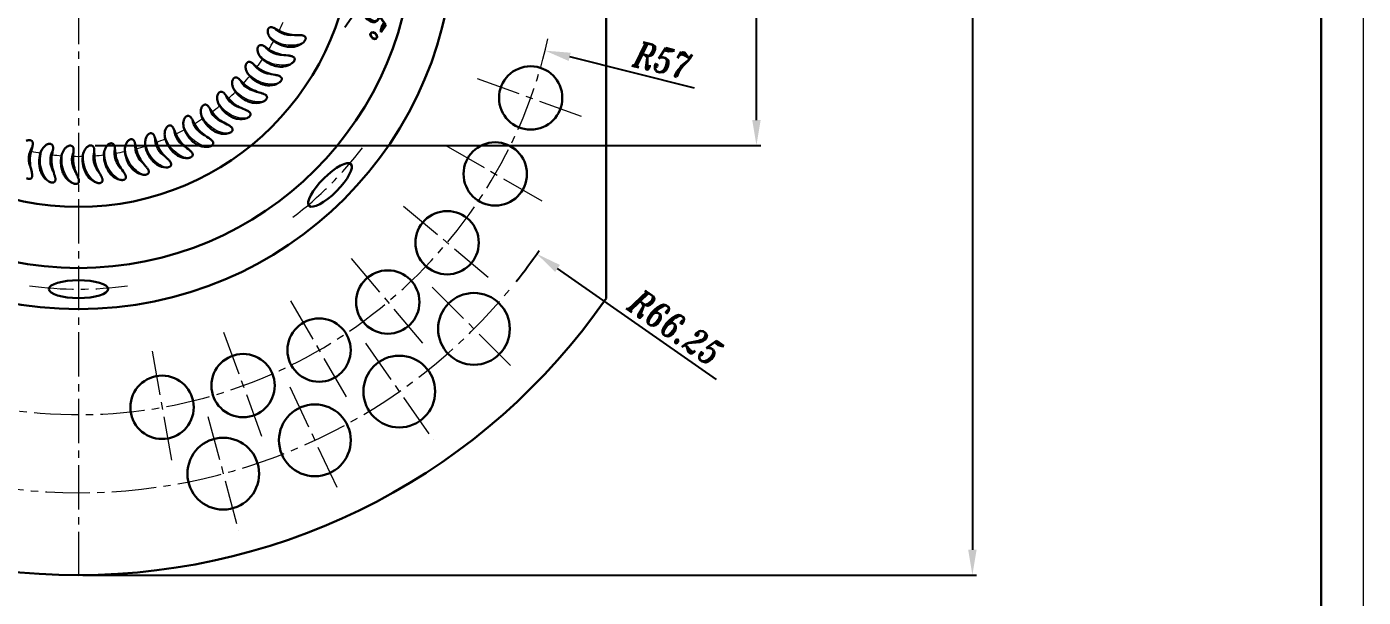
# Model space of a CAD drawing. Extents: x 89 to 633, y -13 to 440.
# Drawn here: x 227.7 to 386, y 123.6 to 191.1 of the extents above; entities that cross this region are included whole.
import ezdxf

# ---------------------------------------------------------------- set-up
doc = ezdxf.new("R2010")
doc.units = 0
doc.header["$LTSCALE"] = 7
doc.header["$MEASUREMENT"] = 0
doc.linetypes.add('CENTER2', pattern=[1.125, 0.75, -0.125, 0.125, -0.125])
doc.layers.get('0').update_dxf_attribs({"linetype": 'CONTINUOUS', "lineweight": 15})
for name, color, linetype, lineweight in [('1', 1, 'CENTER2', 15), ('3', 3, 'CONTINUOUS', 30), ('8', 252, 'CONTINUOUS', 15)]:
    doc.layers.add(name, color=color, linetype=linetype, lineweight=lineweight)
doc.styles.add('ITALICT', font='ITALICT.shx', dxfattribs={"width": 0.8, "height": 3})
doc.dimstyles.get("Standard").update_dxf_attribs({"dimtxt": 3, "dimasz": 3, "dimexe": 0.5, "dimexo": 0.5, "dimgap": 0.8, "dimtad": 1, "dimdsep": 46, "dimtxsty": 'ITALICT', "dimcen": 0.09, "dimazin": 2, "dimtfac": 1, "dimtmove": 0, "dimatfit": 3, "dimfxl": 1, "dimtolj": 1, "dimtzin": 0, "dimarcsym": 0})
doc.dimstyles.new('Standard$2', dxfattribs={"dimtxt": 3, "dimasz": 3, "dimexe": 0.5, "dimexo": 0.5, "dimgap": 0.8, "dimtad": 1, "dimdsep": 46, "dimtxsty": 'ITALICT', "dimcen": 0.09, "dimazin": 2, "dimtfac": 1, "dimtmove": 0, "dimatfit": 3, "dimfxl": 1, "dimtolj": 1, "dimtzin": 0, "dimarcsym": 0})

# ---------------------------------------------------------------- blocks, each defined once
blk = doc.blocks.new('*D10')
at = {"color": 0, "lineweight": -2, "transparency": 16777216}
for p, q in [((235.3, 227.34), (314.62, 227.34)), ((314.12, 180.08), (314.12, 224.34)), ((235.77, 177.08), (314.62, 177.08))]:
    blk.add_line(p, q, dxfattribs=at)
at = {"color": 0, "transparency": 16777216}
for points in [[(314.62, 224.34), (313.62, 224.34), (314.12, 227.34)], [(313.62, 180.08), (314.62, 180.08), (314.12, 177.08)]]:
    blk.add_solid(points, dxfattribs=at)
at = {"color": 0, "transparency": 16777216, "insert": (311.82, 203.45), "char_height": 3, "attachment_point": 5, "rotation": 90, "style": 'ITALICT'}
blk.add_mtext('\\A1;50.3', dxfattribs=at)
blk = doc.blocks.new('*D45')
at = {"color": 0, "lineweight": -2, "transparency": 16777216}
for p, q in [((234.31, 278.2), (340.2, 278.2)), ((339.7, 275.2), (339.7, 129.2)), ((234.31, 126.2), (340.2, 126.2))]:
    blk.add_line(p, q, dxfattribs=at)
at = {"color": 0, "transparency": 16777216}
for points in [[(339.2, 275.2), (340.2, 275.2), (339.7, 278.2)], [(339.2, 129.2), (340.2, 129.2), (339.7, 126.2)]]:
    blk.add_solid(points, dxfattribs=at)
at = {"color": 0, "transparency": 16777216, "insert": (337.4, 202.2), "char_height": 3, "attachment_point": 5, "rotation": 90, "style": 'ITALICT'}
blk.add_mtext('\\A1;152', dxfattribs=at)
blk = doc.blocks.new('*D48')
at = {"color": 0, "lineweight": -2, "transparency": 16777216}
blk.add_line((306.79, 183.85), (292, 187.57), dxfattribs=at)
at = {"color": 0, "transparency": 16777216}
blk.add_solid([(292.12, 188.05), (291.87, 187.08), (289.09, 188.3)], dxfattribs=at)
at = {"color": 0, "transparency": 16777216, "insert": (303.03, 187.17), "char_height": 3, "attachment_point": 5, "rotation": 345.8882, "style": 'ITALICT'}
blk.add_mtext('\\A1;R57', dxfattribs=at)
blk = doc.blocks.new('*D49')
at = {"color": 0, "lineweight": -2, "transparency": 16777216}
blk.add_line((309.38, 149.35), (290.56, 162.51), dxfattribs=at)
blk.add_arc((233.81, 202.2), 66.25, 321.4891, 325.4645, dxfattribs=at)
at = {"color": 0, "transparency": 16777216}
blk.add_solid([(290.84, 162.92), (290.27, 162.1), (288.1, 164.23)], dxfattribs=at)
at = {"color": 0, "transparency": 16777216, "insert": (304.56, 155.52), "char_height": 3, "attachment_point": 5, "rotation": 325.032, "style": 'ITALICT'}
blk.add_mtext('\\A1;R66.25', dxfattribs=at)
blk = doc.blocks.new('*D91')
at = {"color": 0, "lineweight": -2, "transparency": 16777216}
for p, q in [((261.71, 202.33), (271.17, 204.86)), ((269.23, 196.55), (265.34, 191.04))]:
    blk.add_line(p, q, dxfattribs=at)
for start, end in [(32.6053, 50.2106), (0, 15), (324.7894, 342.3947)]:
    blk.add_arc((261.22, 202.2), 9.8, start, end, dxfattribs=at)
at = {"color": 0, "transparency": 16777216}
for points in [[(269.02, 207.28), (269.93, 207.68), (270.69, 204.73)], [(271.06, 199.16), (270.07, 199.31), (271.02, 202.2)]]:
    blk.add_solid(points, dxfattribs=at)
at = {"color": 0, "transparency": 16777216, "insert": (269.16, 192.46), "char_height": 3, "attachment_point": 5, "rotation": 234.7894, "style": 'ITALICT'}
blk.add_mtext('\\A1;15%%d', dxfattribs=at)

msp = doc.modelspace()

# ---------------------------------------------------------------- linework, layer by layer
msp.add_line((386.007, 440.033), (386.007, 20.033))
at = {"layer": '1'}
for p, q in [((233.807, 202.197), (233.807, 126.197)), ((281.027, 185.011), (293.713, 180.394)), ((277.325, 177.072), (289.017, 170.322)), ((272.301, 169.897), (282.643, 161.22)), ((266.108, 163.704), (274.785, 153.362)), ((275.704, 160.301), (285.603, 150.402)), ((258.932, 158.68), (265.682, 146.988)), ((250.994, 154.978), (255.611, 142.292)), ((267.792, 153.663), (275.822, 142.194)), ((242.533, 152.711), (244.878, 139.416)), ((258.848, 148.499), (264.636, 136.086)), ((249.142, 144.966), (252.766, 131.443))]:
    msp.add_line(p, q, dxfattribs=at)
for radius, start, end in [(57, 193.46273, 347.32974), (42.14, 307.06668, 322.93332), (66.25, 218.94329, 321.05671), (42.14, 262.06668, 277.93332)]:
    msp.add_arc((233.807, 202.197), radius, start, end, dxfattribs=at)
at = {"layer": '3'}
for p, q in [((381.007, 435.033), (381.007, 25.033)), ((296.307, 245.438), (296.307, 158.957))]:
    msp.add_line(p, q, dxfattribs=at)
for centre, radius in [((233.807, 202.197), 44.5), ((233.807, 202.197), 39.641), ((233.807, 202.197), 32.4), ((287.37, 182.702), 3.75), ((283.171, 173.697), 3.75), ((277.472, 165.558), 3.75), ((270.446, 158.533), 3.75), ((280.653, 155.351), 4.25), ((262.307, 152.834), 3.75), ((253.303, 148.635), 3.75), ((271.807, 147.928), 4.25), ((243.705, 146.063), 3.75), ((261.806, 142.154), 4.25), ((250.954, 138.205), 4.25)]:
    msp.add_circle(centre, radius, dxfattribs=at)
msp.add_arc((233.807, 202.197), 76, 214.67741, 325.32259, dxfattribs=at)
for centre, major_axis in [((263.605, 172.4), (-2.475, -2.475)), ((233.807, 160.058), (-3.5, 0))]:
    msp.add_ellipse(centre, major_axis=major_axis, ratio=0.3040045, dxfattribs=at)
at = {"layer": '8', "lineweight": 30, "ltscale": 0.015024}
for p, q in [((257.562, 190.65), (257.038, 190.944)), ((256.357, 188.444), (255.863, 188.787)), ((254.948, 186.363), (254.488, 186.751)), ((251.569, 182.648), (251.191, 183.116)), ((245.342, 178.436), (245.111, 178.991)), ((247.548, 179.64), (247.266, 180.171)), ((243.031, 177.447), (242.854, 178.022)), ((228.186, 176.39), (228.348, 176.968)), ((230.665, 175.972), (230.771, 176.564)), ((235.685, 175.851), (235.677, 176.452)), ((238.18, 176.149), (238.116, 176.747)), ((240.637, 176.683), (240.515, 177.271))]:
    msp.add_line(p, q, dxfattribs=at)
at = {"layer": '8', "lineweight": 30, "ltscale": 0.015025}
for p, q in [((253.347, 184.425), (252.927, 184.855)), ((249.63, 181.049), (249.299, 181.55)), ((233.172, 175.792), (233.221, 176.391))]:
    msp.add_line(p, q, dxfattribs=at)
at = {"layer": '8', "lineweight": 30}
for points in [[(257.038, 190.944), (256.963, 190.984), (256.885, 191.02), (256.845, 191.036), (256.805, 191.05), (256.766, 191.062), (256.727, 191.071), (256.678, 191.08), (256.632, 191.083), (256.59, 191.083), (256.551, 191.079), (256.508, 191.07), (256.47, 191.057), (256.436, 191.042), (256.4, 191.02), (256.369, 190.995), (256.341, 190.968), (256.323, 190.947), (256.306, 190.924), (256.278, 190.876), (256.264, 190.847), (256.252, 190.817), (256.242, 190.785), (256.233, 190.751), (256.221, 190.683), (256.216, 190.612), (256.218, 190.538), (256.226, 190.462), (256.241, 190.381), (256.263, 190.299), (256.294, 190.213), (256.332, 190.124), (256.38, 190.033), (256.438, 189.939)], [(260.44, 189.276), (260.491, 189.324), (260.539, 189.375), (260.584, 189.429), (260.624, 189.487), (260.659, 189.547), (260.675, 189.579), (260.688, 189.611), (260.705, 189.664), (260.715, 189.718), (260.717, 189.745), (260.717, 189.773), (260.715, 189.798), (260.712, 189.823), (260.701, 189.861), (260.686, 189.897), (260.667, 189.93), (260.644, 189.96), (260.617, 189.987), (260.595, 190.005), (260.572, 190.022), (260.523, 190.051), (260.47, 190.074), (260.414, 190.093), (260.357, 190.108), (260.308, 190.118), (260.259, 190.126), (260.19, 190.134), (260.121, 190.14), (260.039, 190.145), (259.958, 190.147), (259.849, 190.148), (259.631, 190.147)], [(255.863, 188.787), (255.792, 188.834), (255.718, 188.877), (255.68, 188.897), (255.642, 188.914), (255.603, 188.93), (255.565, 188.943), (255.518, 188.956), (255.472, 188.964), (255.43, 188.968), (255.391, 188.967), (255.348, 188.963), (255.309, 188.954), (255.273, 188.941), (255.236, 188.923), (255.202, 188.901), (255.172, 188.877), (255.152, 188.857), (255.133, 188.836), (255.1, 188.792), (255.084, 188.764), (255.069, 188.735), (255.055, 188.704), (255.043, 188.671), (255.025, 188.605), (255.013, 188.535), (255.008, 188.461), (255.009, 188.384), (255.016, 188.303), (255.031, 188.218), (255.053, 188.129), (255.083, 188.038), (255.122, 187.942), (255.17, 187.843)], [(259.484, 188.792), (259.358, 188.769), (259.23, 188.752), (259.101, 188.742), (258.971, 188.739), (258.841, 188.742), (258.711, 188.75), (258.633, 188.758), (258.555, 188.768), (258.4, 188.794), (258.246, 188.826), (258.094, 188.866), (257.943, 188.912)], [(254.488, 186.751), (254.422, 186.804), (254.352, 186.855), (254.316, 186.878), (254.28, 186.899), (254.244, 186.918), (254.207, 186.935), (254.161, 186.952), (254.116, 186.965), (254.075, 186.972), (254.036, 186.976), (253.992, 186.975), (253.953, 186.97), (253.916, 186.961), (253.877, 186.946), (253.841, 186.928), (253.809, 186.906), (253.787, 186.889), (253.766, 186.87), (253.729, 186.828), (253.711, 186.802), (253.693, 186.775), (253.677, 186.745), (253.662, 186.714), (253.637, 186.649), (253.619, 186.581), (253.606, 186.508), (253.6, 186.431), (253.599, 186.349), (253.606, 186.264), (253.619, 186.174), (253.64, 186.079), (253.67, 185.981), (253.709, 185.878)], [(259.091, 186.803), (259.147, 186.846), (259.199, 186.892), (259.249, 186.942), (259.295, 186.995), (259.335, 187.052), (259.353, 187.082), (259.37, 187.112), (259.391, 187.164), (259.407, 187.217), (259.412, 187.244), (259.414, 187.271), (259.415, 187.297), (259.414, 187.322), (259.407, 187.361), (259.395, 187.398), (259.379, 187.433), (259.359, 187.465), (259.335, 187.494), (259.315, 187.514), (259.294, 187.533), (259.247, 187.566), (259.197, 187.594), (259.143, 187.618), (259.088, 187.639), (259.04, 187.653), (258.992, 187.666), (258.924, 187.681), (258.856, 187.694), (258.775, 187.706), (258.694, 187.716), (258.585, 187.728), (258.368, 187.747)], [(258.094, 186.412), (257.965, 186.401), (257.837, 186.396), (257.707, 186.399), (257.578, 186.408), (257.449, 186.423), (257.32, 186.444), (257.243, 186.459), (257.167, 186.477), (257.015, 186.517), (256.865, 186.564), (256.716, 186.618), (256.571, 186.678)], [(257.514, 184.47), (257.573, 184.507), (257.63, 184.548), (257.684, 184.592), (257.734, 184.641), (257.78, 184.694), (257.801, 184.722), (257.82, 184.751), (257.847, 184.8), (257.867, 184.851), (257.874, 184.878), (257.88, 184.905), (257.883, 184.93), (257.884, 184.955), (257.881, 184.995), (257.873, 185.033), (257.86, 185.069), (257.843, 185.102), (257.822, 185.134), (257.804, 185.156), (257.784, 185.177), (257.741, 185.214), (257.694, 185.247), (257.643, 185.276), (257.59, 185.302), (257.543, 185.321), (257.496, 185.338), (257.43, 185.359), (257.364, 185.378), (257.284, 185.398), (257.205, 185.416), (257.098, 185.438), (256.884, 185.478)], [(252.927, 184.855), (252.865, 184.914), (252.801, 184.971), (252.767, 184.998), (252.733, 185.022), (252.699, 185.045), (252.664, 185.065), (252.619, 185.086), (252.577, 185.103), (252.536, 185.115), (252.497, 185.122), (252.454, 185.125), (252.414, 185.124), (252.377, 185.118), (252.336, 185.107), (252.299, 185.092), (252.265, 185.074), (252.241, 185.059), (252.219, 185.042), (252.178, 185.004), (252.157, 184.98), (252.137, 184.955), (252.118, 184.926), (252.1, 184.897), (252.069, 184.835), (252.045, 184.768), (252.025, 184.697), (252.011, 184.621), (252.003, 184.54), (252.001, 184.454), (252.006, 184.363), (252.018, 184.267), (252.039, 184.166), (252.068, 184.06)], [(256.483, 184.175), (256.355, 184.176), (256.226, 184.184), (256.097, 184.199), (255.97, 184.22), (255.843, 184.247), (255.716, 184.28), (255.641, 184.303), (255.567, 184.327), (255.419, 184.382), (255.274, 184.443), (255.132, 184.511), (254.992, 184.585)], [(251.191, 183.116), (251.136, 183.181), (251.077, 183.244), (251.046, 183.273), (251.015, 183.301), (250.983, 183.327), (250.95, 183.35), (250.908, 183.376), (250.867, 183.396), (250.827, 183.412), (250.79, 183.422), (250.747, 183.43), (250.707, 183.432), (250.669, 183.43), (250.628, 183.423), (250.589, 183.412), (250.554, 183.397), (250.529, 183.384), (250.505, 183.37), (250.461, 183.336), (250.437, 183.314), (250.415, 183.291), (250.393, 183.264), (250.372, 183.236), (250.336, 183.178), (250.305, 183.114), (250.279, 183.045), (250.258, 182.97), (250.242, 182.89), (250.232, 182.805), (250.229, 182.714), (250.232, 182.617), (250.242, 182.515), (250.261, 182.406)], [(254.667, 182.101), (254.539, 182.114), (254.412, 182.134), (254.286, 182.161), (254.16, 182.195), (254.036, 182.234), (253.914, 182.279), (253.841, 182.308), (253.77, 182.34), (253.628, 182.408), (253.489, 182.483), (253.354, 182.564), (253.222, 182.65)], [(255.721, 182.296), (255.784, 182.328), (255.844, 182.363), (255.902, 182.403), (255.957, 182.446), (256.008, 182.495), (256.031, 182.52), (256.053, 182.547), (256.084, 182.594), (256.109, 182.643), (256.119, 182.668), (256.127, 182.695), (256.132, 182.72), (256.136, 182.745), (256.137, 182.784), (256.132, 182.823), (256.123, 182.86), (256.109, 182.895), (256.091, 182.928), (256.075, 182.952), (256.058, 182.975), (256.018, 183.016), (255.974, 183.053), (255.926, 183.087), (255.876, 183.117), (255.832, 183.141), (255.786, 183.163), (255.723, 183.19), (255.658, 183.215), (255.581, 183.243), (255.503, 183.268), (255.399, 183.3), (255.19, 183.36)], [(247.266, 180.171), (247.224, 180.245), (247.178, 180.318), (247.153, 180.353), (247.128, 180.386), (247.101, 180.417), (247.073, 180.446), (247.037, 180.48), (247, 180.508), (246.964, 180.53), (246.93, 180.548), (246.889, 180.563), (246.85, 180.573), (246.813, 180.578), (246.771, 180.579), (246.731, 180.576), (246.693, 180.568), (246.666, 180.56), (246.64, 180.55), (246.59, 180.525), (246.563, 180.508), (246.537, 180.489), (246.51, 180.467), (246.485, 180.444), (246.438, 180.393), (246.395, 180.336), (246.357, 180.273), (246.322, 180.204), (246.292, 180.129), (246.266, 180.047), (246.245, 179.958), (246.229, 179.863), (246.22, 179.76), (246.218, 179.65)], [(249.299, 181.55), (249.25, 181.62), (249.197, 181.688), (249.169, 181.72), (249.141, 181.751), (249.111, 181.779), (249.081, 181.806), (249.041, 181.836), (249.002, 181.86), (248.964, 181.879), (248.928, 181.893), (248.886, 181.905), (248.846, 181.911), (248.809, 181.913), (248.767, 181.91), (248.728, 181.902), (248.691, 181.891), (248.665, 181.88), (248.64, 181.868), (248.593, 181.838), (248.567, 181.819), (248.543, 181.798), (248.518, 181.773), (248.495, 181.747), (248.454, 181.693), (248.416, 181.632), (248.384, 181.566), (248.356, 181.493), (248.333, 181.415), (248.315, 181.331), (248.302, 181.241), (248.296, 181.145), (248.297, 181.042), (248.305, 180.932)], [(252.663, 180.209), (252.536, 180.234), (252.412, 180.267), (252.288, 180.305), (252.167, 180.351), (252.047, 180.401), (251.93, 180.458), (251.86, 180.494), (251.792, 180.532), (251.657, 180.614), (251.526, 180.701), (251.399, 180.795), (251.276, 180.894)], [(253.73, 180.304), (253.795, 180.329), (253.859, 180.358), (253.92, 180.392), (253.979, 180.43), (254.034, 180.474), (254.06, 180.497), (254.084, 180.522), (254.12, 180.565), (254.149, 180.611), (254.162, 180.636), (254.172, 180.661), (254.18, 180.686), (254.185, 180.71), (254.19, 180.75), (254.19, 180.789), (254.184, 180.826), (254.173, 180.863), (254.159, 180.898), (254.145, 180.923), (254.13, 180.947), (254.094, 180.992), (254.054, 181.033), (254.01, 181.071), (253.962, 181.106), (253.921, 181.134), (253.878, 181.16), (253.817, 181.193), (253.755, 181.224), (253.681, 181.259), (253.606, 181.291), (253.505, 181.333), (253.302, 181.413)], [(245.111, 178.991), (245.077, 179.069), (245.038, 179.146), (245.017, 179.183), (244.994, 179.219), (244.97, 179.252), (244.946, 179.284), (244.912, 179.321), (244.879, 179.352), (244.845, 179.378), (244.812, 179.399), (244.773, 179.418), (244.735, 179.431), (244.699, 179.44), (244.657, 179.445), (244.617, 179.445), (244.579, 179.441), (244.551, 179.435), (244.524, 179.428), (244.472, 179.408), (244.444, 179.394), (244.416, 179.378), (244.387, 179.358), (244.359, 179.337), (244.308, 179.291), (244.26, 179.239), (244.216, 179.18), (244.175, 179.114), (244.137, 179.042), (244.104, 178.963), (244.074, 178.877), (244.05, 178.783), (244.031, 178.682), (244.019, 178.572)], [(250.487, 178.516), (250.364, 178.554), (250.243, 178.597), (250.124, 178.648), (250.007, 178.704), (249.893, 178.766), (249.781, 178.834), (249.715, 178.876), (249.651, 178.921), (249.524, 179.015), (249.403, 179.114), (249.285, 179.219), (249.172, 179.329)], [(251.559, 178.509), (251.626, 178.528), (251.692, 178.551), (251.757, 178.579), (251.819, 178.611), (251.878, 178.649), (251.906, 178.67), (251.932, 178.693), (251.971, 178.732), (252.005, 178.775), (252.02, 178.799), (252.033, 178.823), (252.043, 178.847), (252.051, 178.871), (252.059, 178.909), (252.062, 178.948), (252.06, 178.986), (252.053, 179.023), (252.042, 179.059), (252.031, 179.086), (252.018, 179.111), (251.987, 179.159), (251.951, 179.204), (251.91, 179.246), (251.866, 179.286), (251.827, 179.317), (251.787, 179.347), (251.73, 179.386), (251.671, 179.423), (251.6, 179.464), (251.529, 179.504), (251.433, 179.555), (251.238, 179.654)], [(228.348, 176.968), (228.369, 177.051), (228.386, 177.135), (228.392, 177.178), (228.396, 177.22), (228.398, 177.261), (228.398, 177.301), (228.395, 177.35), (228.388, 177.396), (228.378, 177.437), (228.365, 177.473), (228.346, 177.513), (228.324, 177.547), (228.301, 177.576), (228.271, 177.606), (228.24, 177.631), (228.207, 177.651), (228.182, 177.664), (228.156, 177.675), (228.103, 177.691), (228.072, 177.698), (228.04, 177.702), (228.006, 177.705), (227.971, 177.705), (227.902, 177.701), (227.832, 177.689), (227.761, 177.67), (227.688, 177.644), (227.614, 177.611)], [(240.515, 177.271), (240.496, 177.355), (240.472, 177.437), (240.459, 177.478), (240.443, 177.517), (240.426, 177.554), (240.408, 177.59), (240.382, 177.632), (240.355, 177.669), (240.327, 177.701), (240.299, 177.728), (240.264, 177.754), (240.229, 177.775), (240.195, 177.79), (240.155, 177.803), (240.116, 177.81), (240.078, 177.814), (240.049, 177.813), (240.021, 177.811), (239.967, 177.801), (239.936, 177.793), (239.906, 177.782), (239.874, 177.769), (239.843, 177.753), (239.784, 177.718), (239.727, 177.675), (239.672, 177.626), (239.619, 177.569), (239.568, 177.506), (239.52, 177.434), (239.475, 177.355), (239.434, 177.268), (239.396, 177.172), (239.363, 177.067)], [(242.854, 178.022), (242.827, 178.103), (242.796, 178.183), (242.778, 178.222), (242.759, 178.259), (242.739, 178.295), (242.717, 178.329), (242.687, 178.369), (242.657, 178.403), (242.626, 178.432), (242.595, 178.456), (242.558, 178.479), (242.522, 178.496), (242.486, 178.508), (242.445, 178.517), (242.406, 178.521), (242.367, 178.52), (242.339, 178.517), (242.311, 178.512), (242.258, 178.497), (242.228, 178.486), (242.199, 178.472), (242.168, 178.456), (242.139, 178.438), (242.083, 178.397), (242.031, 178.349), (241.981, 178.295), (241.934, 178.233), (241.889, 178.165), (241.848, 178.089), (241.811, 178.006), (241.778, 177.916), (241.749, 177.817), (241.727, 177.709)], [(248.161, 177.038), (248.041, 177.087), (247.925, 177.142), (247.811, 177.204), (247.701, 177.271), (247.593, 177.343), (247.488, 177.421), (247.427, 177.47), (247.366, 177.52), (247.25, 177.626), (247.138, 177.736), (247.031, 177.852), (246.929, 177.972)], [(249.227, 176.929), (249.296, 176.942), (249.364, 176.958), (249.43, 176.98), (249.495, 177.006), (249.558, 177.038), (249.587, 177.056), (249.616, 177.076), (249.659, 177.112), (249.696, 177.152), (249.713, 177.174), (249.728, 177.197), (249.741, 177.219), (249.751, 177.242), (249.763, 177.28), (249.77, 177.318), (249.771, 177.356), (249.768, 177.394), (249.76, 177.431), (249.751, 177.458), (249.741, 177.485), (249.715, 177.536), (249.683, 177.584), (249.646, 177.629), (249.607, 177.673), (249.571, 177.708), (249.534, 177.741), (249.48, 177.786), (249.425, 177.828), (249.359, 177.876), (249.292, 177.922), (249.2, 177.982), (249.017, 178.099)], [(230.771, 176.564), (230.784, 176.648), (230.793, 176.734), (230.795, 176.776), (230.795, 176.818), (230.793, 176.859), (230.789, 176.9), (230.781, 176.948), (230.77, 176.993), (230.756, 177.033), (230.739, 177.068), (230.717, 177.105), (230.692, 177.137), (230.667, 177.164), (230.634, 177.191), (230.6, 177.213), (230.566, 177.23), (230.54, 177.24), (230.513, 177.249), (230.458, 177.26), (230.427, 177.263), (230.395, 177.265), (230.36, 177.264), (230.325, 177.261), (230.257, 177.25), (230.189, 177.232), (230.119, 177.206), (230.049, 177.174), (229.979, 177.133), (229.908, 177.085), (229.836, 177.028), (229.765, 176.963), (229.695, 176.888), (229.625, 176.802)], [(233.221, 176.391), (233.226, 176.476), (233.227, 176.562), (233.225, 176.605), (233.221, 176.647), (233.215, 176.688), (233.208, 176.727), (233.195, 176.775), (233.18, 176.818), (233.162, 176.857), (233.142, 176.89), (233.116, 176.925), (233.089, 176.955), (233.06, 176.979), (233.025, 177.003), (232.99, 177.021), (232.954, 177.035), (232.927, 177.043), (232.899, 177.048), (232.844, 177.054), (232.812, 177.055), (232.78, 177.053), (232.746, 177.049), (232.711, 177.043), (232.645, 177.026), (232.578, 177.001), (232.512, 176.969), (232.445, 176.93), (232.379, 176.883), (232.312, 176.828), (232.247, 176.765), (232.182, 176.693), (232.119, 176.611), (232.058, 176.52)], [(235.677, 176.452), (235.674, 176.538), (235.666, 176.623), (235.66, 176.666), (235.652, 176.707), (235.643, 176.747), (235.632, 176.786), (235.614, 176.832), (235.595, 176.873), (235.573, 176.91), (235.551, 176.942), (235.521, 176.974), (235.491, 177.001), (235.461, 177.022), (235.424, 177.042), (235.387, 177.057), (235.35, 177.068), (235.322, 177.073), (235.294, 177.076), (235.238, 177.077), (235.207, 177.074), (235.175, 177.069), (235.141, 177.062), (235.107, 177.053), (235.043, 177.029), (234.979, 176.998), (234.916, 176.96), (234.853, 176.915), (234.791, 176.861), (234.731, 176.801), (234.672, 176.731), (234.614, 176.654), (234.559, 176.567), (234.507, 176.47)], [(238.116, 176.747), (238.104, 176.831), (238.089, 176.916), (238.079, 176.957), (238.067, 176.998), (238.054, 177.037), (238.039, 177.074), (238.017, 177.119), (237.994, 177.158), (237.969, 177.192), (237.943, 177.222), (237.911, 177.251), (237.879, 177.275), (237.846, 177.293), (237.808, 177.31), (237.769, 177.321), (237.731, 177.328), (237.703, 177.331), (237.675, 177.331), (237.62, 177.326), (237.588, 177.321), (237.557, 177.313), (237.524, 177.303), (237.492, 177.29), (237.43, 177.261), (237.369, 177.224), (237.31, 177.18), (237.252, 177.128), (237.195, 177.07), (237.141, 177.003), (237.088, 176.929), (237.038, 176.846), (236.992, 176.754), (236.949, 176.653)], [(243.14, 174.776), (243.032, 174.847), (242.928, 174.923), (242.828, 175.005), (242.732, 175.092), (242.64, 175.184), (242.552, 175.28), (242.501, 175.339), (242.451, 175.4), (242.357, 175.526), (242.268, 175.656), (242.184, 175.79), (242.107, 175.927)], [(245.704, 175.788), (245.59, 175.847), (245.479, 175.914), (245.372, 175.986), (245.268, 176.063), (245.168, 176.146), (245.071, 176.233), (245.014, 176.287), (244.959, 176.343), (244.853, 176.459), (244.752, 176.58), (244.657, 176.705), (244.567, 176.835)], [(246.755, 175.577), (246.825, 175.584), (246.894, 175.594), (246.962, 175.609), (247.03, 175.629), (247.095, 175.655), (247.126, 175.67), (247.156, 175.687), (247.202, 175.719), (247.244, 175.755), (247.263, 175.775), (247.28, 175.796), (247.294, 175.818), (247.306, 175.84), (247.322, 175.876), (247.332, 175.913), (247.337, 175.951), (247.338, 175.989), (247.333, 176.027), (247.327, 176.055), (247.32, 176.082), (247.298, 176.135), (247.271, 176.186), (247.239, 176.235), (247.204, 176.282), (247.172, 176.32), (247.138, 176.357), (247.089, 176.407), (247.038, 176.454), (246.977, 176.508), (246.914, 176.56), (246.829, 176.629), (246.657, 176.762)], [(227.649, 173.196), (227.712, 173.165), (227.777, 173.14), (227.845, 173.12), (227.879, 173.113), (227.913, 173.107), (227.969, 173.103), (228.023, 173.106), (228.051, 173.111), (228.077, 173.117), (228.102, 173.125), (228.125, 173.134), (228.16, 173.153), (228.191, 173.176), (228.219, 173.203), (228.242, 173.233), (228.262, 173.265), (228.275, 173.29), (228.285, 173.317), (228.301, 173.372), (228.312, 173.428), (228.317, 173.487), (228.318, 173.545), (228.316, 173.595), (228.312, 173.646), (228.305, 173.714), (228.294, 173.783), (228.279, 173.863), (228.262, 173.943), (228.238, 174.05), (228.185, 174.261)], [(229.537, 173.548), (229.474, 173.66), (229.417, 173.776), (229.365, 173.894), (229.32, 174.016), (229.28, 174.139), (229.245, 174.265), (229.227, 174.341), (229.211, 174.418), (229.185, 174.573), (229.165, 174.73), (229.153, 174.887), (229.147, 175.044)], [(232.28, 173.272), (232.206, 173.377), (232.138, 173.487), (232.076, 173.6), (232.019, 173.717), (231.967, 173.836), (231.921, 173.958), (231.896, 174.032), (231.873, 174.107), (231.831, 174.259), (231.797, 174.413), (231.77, 174.568), (231.749, 174.724)], [(235.036, 173.258), (234.953, 173.356), (234.875, 173.458), (234.802, 173.565), (234.734, 173.676), (234.672, 173.79), (234.614, 173.907), (234.582, 173.978), (234.551, 174.05), (234.496, 174.198), (234.447, 174.347), (234.405, 174.499), (234.37, 174.653)], [(237.782, 173.506), (237.689, 173.595), (237.602, 173.69), (237.519, 173.789), (237.441, 173.893), (237.368, 174), (237.3, 174.111), (237.261, 174.179), (237.224, 174.249), (237.154, 174.39), (237.092, 174.534), (237.035, 174.681), (236.986, 174.831)], [(238.731, 173.008), (238.8, 172.994), (238.869, 172.985), (238.939, 172.98), (239.009, 172.98), (239.079, 172.987), (239.113, 172.992), (239.147, 173), (239.2, 173.017), (239.25, 173.04), (239.274, 173.055), (239.296, 173.07), (239.316, 173.087), (239.334, 173.104), (239.359, 173.135), (239.38, 173.168), (239.395, 173.203), (239.406, 173.239), (239.412, 173.276), (239.415, 173.305), (239.415, 173.333), (239.409, 173.39), (239.398, 173.447), (239.381, 173.503), (239.36, 173.558), (239.34, 173.603), (239.318, 173.649), (239.285, 173.709), (239.249, 173.769), (239.206, 173.838), (239.16, 173.906), (239.098, 173.996), (238.971, 174.172)], [(240.491, 174.013), (240.39, 174.094), (240.294, 174.18), (240.203, 174.271), (240.115, 174.366), (240.032, 174.466), (239.954, 174.57), (239.908, 174.635), (239.865, 174.7), (239.782, 174.834), (239.706, 174.972), (239.636, 175.113), (239.572, 175.257)], [(241.483, 173.608), (241.553, 173.601), (241.623, 173.598), (241.693, 173.6), (241.763, 173.607), (241.832, 173.62), (241.865, 173.629), (241.898, 173.64), (241.949, 173.662), (241.997, 173.69), (242.019, 173.706), (242.04, 173.724), (242.058, 173.742), (242.074, 173.761), (242.096, 173.794), (242.114, 173.829), (242.126, 173.865), (242.133, 173.902), (242.136, 173.94), (242.136, 173.968), (242.133, 173.997), (242.122, 174.053), (242.105, 174.108), (242.083, 174.162), (242.057, 174.215), (242.033, 174.259), (242.006, 174.302), (241.968, 174.359), (241.927, 174.415), (241.877, 174.48), (241.825, 174.543), (241.755, 174.626), (241.611, 174.79)], [(244.166, 174.467), (244.236, 174.467), (244.306, 174.47), (244.375, 174.479), (244.444, 174.492), (244.512, 174.512), (244.544, 174.524), (244.576, 174.538), (244.625, 174.565), (244.669, 174.597), (244.69, 174.616), (244.709, 174.635), (244.725, 174.655), (244.74, 174.676), (244.759, 174.71), (244.773, 174.747), (244.781, 174.784), (244.785, 174.822), (244.784, 174.86), (244.781, 174.888), (244.776, 174.916), (244.76, 174.971), (244.738, 175.024), (244.711, 175.076), (244.68, 175.126), (244.651, 175.167), (244.621, 175.207), (244.577, 175.261), (244.531, 175.313), (244.475, 175.372), (244.418, 175.431), (244.34, 175.507), (244.181, 175.656)], [(230.308, 172.803), (230.37, 172.771), (230.434, 172.742), (230.499, 172.718), (230.567, 172.698), (230.636, 172.685), (230.67, 172.681), (230.705, 172.679), (230.761, 172.68), (230.815, 172.688), (230.842, 172.695), (230.868, 172.704), (230.891, 172.714), (230.913, 172.726), (230.946, 172.748), (230.975, 172.774), (231, 172.803), (231.021, 172.835), (231.037, 172.869), (231.047, 172.895), (231.055, 172.922), (231.066, 172.979), (231.071, 173.036), (231.071, 173.095), (231.066, 173.153), (231.06, 173.203), (231.051, 173.253), (231.037, 173.32), (231.02, 173.388), (230.997, 173.466), (230.973, 173.544), (230.938, 173.648), (230.866, 173.853)], [(233.118, 172.604), (233.183, 172.577), (233.249, 172.555), (233.317, 172.537), (233.386, 172.524), (233.455, 172.517), (233.49, 172.516), (233.525, 172.517), (233.58, 172.524), (233.633, 172.537), (233.659, 172.547), (233.685, 172.558), (233.707, 172.57), (233.728, 172.584), (233.758, 172.609), (233.785, 172.638), (233.807, 172.669), (233.824, 172.703), (233.838, 172.738), (233.845, 172.765), (233.851, 172.793), (233.856, 172.85), (233.856, 172.908), (233.85, 172.966), (233.84, 173.024), (233.828, 173.073), (233.815, 173.122), (233.794, 173.188), (233.771, 173.253), (233.741, 173.329), (233.709, 173.405), (233.665, 173.504), (233.574, 173.702)], [(235.934, 172.672), (236.001, 172.652), (236.069, 172.636), (236.138, 172.624), (236.208, 172.618), (236.278, 172.618), (236.313, 172.62), (236.347, 172.625), (236.402, 172.637), (236.453, 172.655), (236.479, 172.667), (236.502, 172.68), (236.524, 172.695), (236.543, 172.711), (236.571, 172.738), (236.595, 172.77), (236.614, 172.803), (236.628, 172.838), (236.638, 172.874), (236.643, 172.902), (236.645, 172.931), (236.646, 172.988), (236.639, 173.045), (236.628, 173.103), (236.613, 173.16), (236.597, 173.207), (236.579, 173.254), (236.552, 173.318), (236.523, 173.381), (236.486, 173.454), (236.447, 173.526), (236.393, 173.621), (236.283, 173.809)]]:
    msp.add_lwpolyline(points, dxfattribs=at)
at = {"layer": '8', "lineweight": 13}
for start, end in [(334.07535, 336.53867), (328.6208, 331.08413), (323.16627, 325.62958), (317.71172, 320.17503), (312.25717, 314.72048), (306.80263, 309.26595), (295.89354, 298.35685), (301.34809, 303.8114), (290.439, 292.9023), (257.71172, 260.17503), (263.16627, 265.62958), (268.62082, 271.08412), (274.07536, 276.53867), (279.52991, 281.99321), (284.98445, 287.44776)]:
    msp.add_arc((233.807, 202.197), 26.413, start, end, dxfattribs=at)
at = {"layer": '8', "lineweight": 30}
for centre, radius, start, end in [((259.421, 193.984), 3.818, 240.85477, 258.06128), ((259.585, 194.694), 4.547, 257.89359, 270.5753), ((258.525, 191.587), 3.818, 235.40023, 252.60674), ((258.09, 191.024), 1.977, 213.29777, 233.95526), ((259.12, 192.5), 3.776, 234.50435, 251.84233), ((259.06, 190.814), 2.066, 281.83813, 311.91125), ((256.918, 188.767), 1.977, 207.84323, 228.50071), ((258.082, 190.136), 3.774, 229.04115, 246.38914), ((258.755, 192.278), 4.547, 252.43904, 265.12075), ((255.537, 186.631), 1.977, 202.38868, 223.04616), ((256.827, 187.885), 3.776, 223.59526, 240.93324), ((257.404, 189.285), 3.818, 229.94569, 247.15219), ((257.699, 189.951), 4.547, 246.98449, 259.66621), ((257.864, 188.465), 2.066, 276.38359, 306.4567), ((253.959, 184.636), 1.977, 196.93414, 217.59162), ((256.07, 187.101), 3.818, 224.49114, 241.69765), ((256.427, 187.736), 4.547, 241.52995, 254.21167), ((256.449, 186.242), 2.068, 270.94314, 300.9878), ((252.198, 182.8), 1.977, 191.47959, 212.13707), ((254.534, 185.053), 3.818, 219.03659, 236.2431), ((255.361, 185.76), 3.774, 218.13206, 235.48005), ((254.83, 184.162), 2.068, 265.48859, 295.53325), ((250.271, 181.139), 1.977, 186.02504, 206.68253), ((252.811, 183.16), 3.818, 213.58205, 230.78856), ((253.702, 183.787), 3.776, 212.68617, 230.02414), ((254.95, 185.651), 4.547, 236.07541, 248.75712), ((248.195, 179.67), 1.977, 180.5705, 201.22798), ((249.859, 180.355), 3.776, 201.77708, 219.11505), ((250.915, 181.44), 3.818, 208.1275, 225.33401), ((251.862, 181.979), 3.776, 207.23163, 224.5696), ((253.281, 183.716), 4.547, 230.62086, 243.30258), ((253.021, 182.244), 2.066, 260.01995, 290.09307), ((243.672, 177.354), 1.977, 169.66141, 190.31889), ((246.678, 178.578), 3.818, 197.21841, 214.42492), ((245.988, 178.404), 1.977, 175.11595, 195.77344), ((247.71, 178.928), 3.776, 196.32254, 213.66051), ((248.864, 179.908), 3.818, 202.67296, 219.87947), ((249.432, 180.365), 4.547, 219.71177, 232.39348), ((251.436, 181.949), 4.547, 225.16632, 237.84803), ((251.037, 180.508), 2.066, 254.56541, 284.63853), ((231.865, 175.369), 3.818, 164.49114, 181.69765), ((232.922, 175.106), 3.776, 163.59526, 180.93323), ((231.191, 175.596), 1.977, 142.38868, 163.04616), ((234.424, 175.306), 3.818, 169.94568, 187.15219), ((235.502, 175.144), 3.776, 169.04981, 186.38778), ((233.732, 175.467), 1.977, 147.84323, 168.50071), ((236.977, 175.486), 3.818, 175.40023, 192.60674), ((238.066, 175.428), 3.776, 174.50435, 191.84233), ((236.273, 175.581), 1.977, 153.29777, 173.95526), ((239.502, 175.908), 3.818, 180.85477, 198.06129), ((238.792, 175.936), 1.977, 158.75232, 179.4098), ((240.589, 175.953), 3.774, 179.95024, 197.29823), ((241.975, 176.569), 3.818, 186.30932, 203.51583), ((241.265, 176.529), 1.977, 164.20686, 184.86435), ((243.055, 176.717), 3.776, 185.41345, 202.75141), ((244.374, 177.461), 3.818, 191.7559, 208.96289), ((245.435, 177.712), 3.776, 190.86799, 208.20596), ((247.286, 178.978), 4.547, 214.25722, 226.93894), ((246.621, 177.639), 2.066, 243.65631, 273.72943), ((248.897, 178.97), 2.068, 249.12496, 279.16961), ((232.593, 175.377), 4.547, 181.52995, 194.21166), ((235.148, 175.383), 4.547, 186.9845, 199.66621), ((237.691, 175.632), 4.547, 192.43904, 205.12076), ((240.198, 176.122), 4.547, 197.89359, 210.5753), ((242.648, 176.847), 4.547, 203.34813, 216.02985), ((245.018, 177.802), 4.547, 208.80268, 221.48439), ((244.228, 176.532), 2.066, 238.20177, 268.27489), ((231.309, 174.61), 2.066, 210.92904, 241.00216), ((233.943, 174.497), 2.066, 216.38358, 246.4567), ((236.575, 174.636), 2.066, 221.83813, 251.91125), ((239.183, 175.024), 2.066, 227.29268, 257.3658), ((241.741, 175.658), 2.066, 232.74722, 262.82034)]:
    msp.add_arc(centre, radius, start, end, dxfattribs=at)
at = {"layer": '8', "lineweight": 13, "extrusion": (0, 0, -1)}
for centre, major_axis, start_param, end_param in [((258.711, 191.487), (1.925, -0.419), 0.926535, 2.4518727), ((257.581, 189.168), (1.876, -0.6), 0.926535, 2.4518727), ((258.591, 190.934), (2.707, -0.589), 0.6769148, 2.3229645), ((257.408, 188.629), (2.638, -0.843), 0.6769148, 2.3229645), ((256.012, 186.447), (2.546, -1.09), 0.6769148, 2.3229645), ((256.234, 186.967), (1.811, -0.775), 0.926535, 2.4518727), ((254.414, 184.408), (2.431, -1.328), 0.6769148, 2.3229645), ((254.685, 184.905), (1.729, -0.944), 0.926535, 2.4518727), ((252.63, 182.53), (2.294, -1.553), 0.6769148, 2.3229645), ((252.947, 182.998), (1.631, -1.104), 0.926535, 2.4518727), ((250.675, 180.83), (2.136, -1.764), 0.6769148, 2.3229645), ((251.035, 181.266), (1.519, -1.254), 0.926535, 2.4518727), ((246.763, 178.384), (1.254, -1.519), 0.926535, 2.4518727), ((248.568, 179.323), (1.959, -1.959), 0.6769148, 2.3229645), ((248.968, 179.723), (1.393, -1.393), 0.926535, 2.4518727), ((243.972, 176.943), (1.553, -2.294), 0.6769148, 2.3229645), ((244.44, 177.26), (1.104, -1.631), 0.926535, 2.4518727), ((246.326, 178.024), (1.764, -2.136), 0.6769148, 2.3229645), ((229.27, 175.47), (0.047, -1.969), 0.926535, 2.4518727), ((231.27, 175.093), (0.329, -2.75), 0.6769148, 2.3229645), ((231.831, 175.16), (0.234, -1.956), 0.926535, 2.4518727), ((233.858, 174.974), (0.589, -2.707), 0.6769148, 2.3229645), ((234.41, 175.095), (0.419, -1.925), 0.926535, 2.4518727), ((236.445, 175.102), (0.843, -2.638), 0.6769148, 2.3229645), ((236.984, 175.275), (0.6, -1.876), 0.926535, 2.4518727), ((239.009, 175.476), (1.09, -2.546), 0.6769148, 2.3229645), ((239.529, 175.699), (0.775, -1.811), 0.926535, 2.4518727), ((241.525, 176.091), (1.328, -2.431), 0.6769148, 2.3229645), ((242.022, 176.362), (0.944, -1.729), 0.926535, 2.4518727)]:
    msp.add_ellipse(centre, major_axis=major_axis, ratio=0.7071068, start_param=start_param, end_param=end_param, dxfattribs=at)

# ---------------------------------------------------------------- dimensions: what is measured, and where the dimension line sits
dim = msp.add_aligned_dim(p1=(233.807, 278.197), p2=(233.807, 126.197), distance=105.896, dimstyle='Standard')
dim.commit()
dim.dimension.update_dxf_attribs({"geometry": '*D45', "text_midpoint": (337.404, 202.197)})
dim = msp.add_linear_dim(base=(314.122, 227.34), p1=(235.266, 177.076), p2=(234.803, 227.34), angle=90, dimstyle='Standard', override={"dimdec": 1})
dim.commit()
dim.dimension.update_dxf_attribs({"geometry": '*D10', "text_midpoint": (314.122, 203.447), "dimtype": 160})
dim = msp.add_angular_dim_2l(base=(270.8718859, 203.8993911), line1=((233.8074528, 202.1973076), (296.3074528, 202.1973076)), line2=((261.2188908, 202.1973076), (261.222935, 202.1983913)), dimstyle='Standard$2')
dim.commit()
dim.dimension.update_dxf_attribs({"geometry": '*D91', "text_midpoint": (269.1627071, 192.4649649)})
for mpoint, picture, middle in [((289.087, 188.3), '*D48', (302.466, 184.937)), ((288.098, 164.228), '*D49', (303.242, 153.636))]:
    dim = msp.add_radius_dim(center=(233.807, 202.197), mpoint=mpoint, dimstyle='Standard', override={"dimcen": 0, "dimtofl": 0})
    dim.commit()
    dim.dimension.update_dxf_attribs({"geometry": picture, "text_midpoint": middle, "dimtype": 164})

doc.saveas('drawing.dxf')
